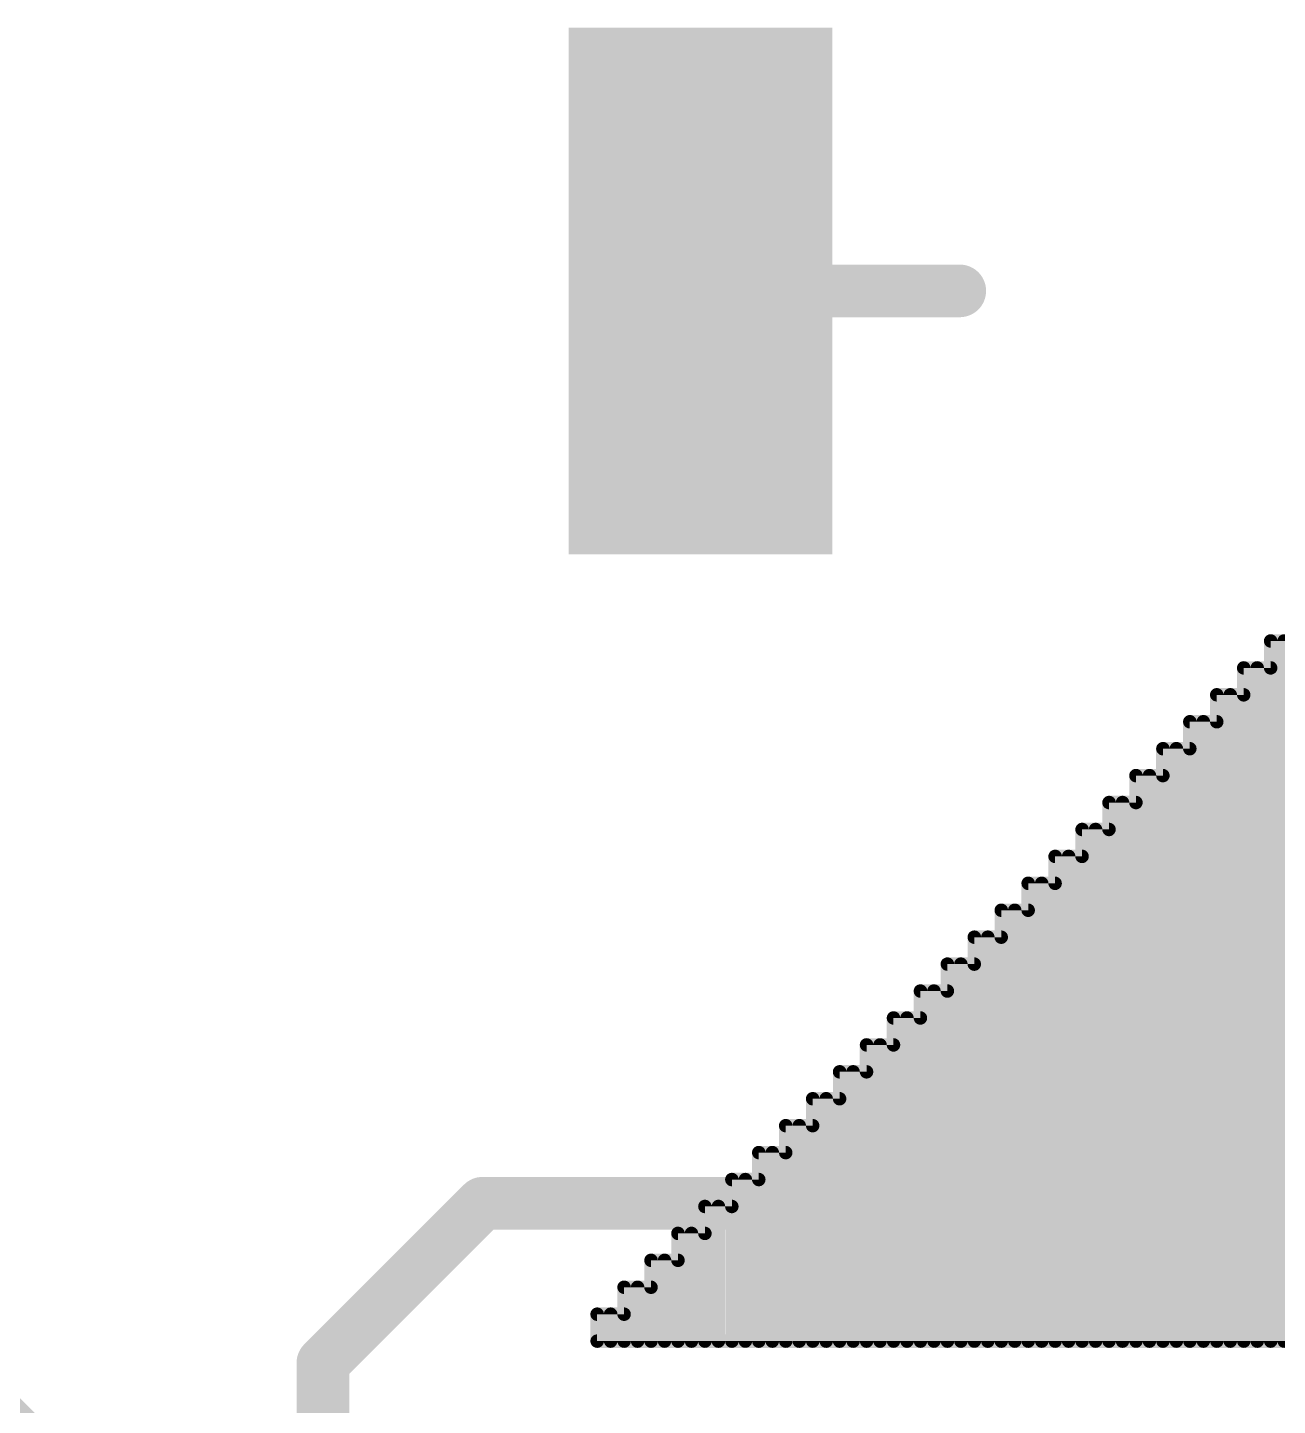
# Model space of a CAD drawing. Extents: x -0.2 to 50.2, y -0.2 to 50.2.
# Drawn here: x 18.81 to 24.83, y 31.12 to 37.77 of the extents above; entities that cross this region are included whole.
import ezdxf

# ---------------------------------------------------------------- set-up
doc = ezdxf.new("R2010")
doc.units = 0
doc.layers.add('1', color=22, linetype='CONTINUOUS')

# ---------------------------------------------------------------- blocks, each defined once
blk = doc.blocks.new('RECT')
blk.add_solid([(-0.5, -0.5), (0.5, -0.5), (-0.5, 0.5), (0.5, 0.5)])

msp = doc.modelspace()

# ---------------------------------------------------------------- linework, layer by layer
at = {"layer": '1'}
for points, const_width in [([(22.05, 36.5), (23.3, 36.5)], 0.254), ([(24.9286, 34.8117), (24.7987, 34.8117)], 0.0649), ([(24.7987, 34.8117), (24.7987, 34.6818)], 0.0649), ([(24.799, 31.4351), (24.799, 34.8117)], 0.0649), ([(24.8639, 31.4351), (24.8639, 34.8117)], 0.0649), ([(24.7987, 34.6818), (24.6688, 34.6818)], 0.0649), ([(24.6688, 34.6818), (24.6688, 34.5519)], 0.0649), ([(24.6691, 31.4351), (24.6691, 34.6818)], 0.0649), ([(24.734, 31.4351), (24.734, 34.6818)], 0.0649), ([(24.6688, 34.5519), (24.539, 34.5519)], 0.0649), ([(24.539, 34.5519), (24.539, 34.4221)], 0.0649), ([(24.5392, 31.4351), (24.5392, 34.5519)], 0.0649), ([(24.6042, 31.4351), (24.6042, 34.5519)], 0.0649), ([(24.539, 34.4221), (24.4091, 34.4221)], 0.0649), ([(24.4091, 34.4221), (24.4091, 34.2922)], 0.0649), ([(24.4093, 31.4351), (24.4093, 34.4221)], 0.0649), ([(24.4743, 31.4351), (24.4743, 34.4221)], 0.0649), ([(24.4091, 34.2922), (24.2792, 34.2922)], 0.0649), ([(24.2792, 34.2922), (24.2792, 34.1623)], 0.0649), ([(24.2795, 31.4351), (24.2795, 34.2922)], 0.0649), ([(24.3444, 31.4351), (24.3444, 34.2922)], 0.0649), ([(24.2792, 34.1623), (24.1494, 34.1623)], 0.0649), ([(24.1494, 34.1623), (24.1494, 34.0325)], 0.0649), ([(24.1496, 31.4351), (24.1496, 34.1623)], 0.0649), ([(24.2145, 31.4351), (24.2145, 34.1623)], 0.0649), ([(24.1494, 34.0325), (24.0195, 34.0325)], 0.0649), ([(24.0195, 34.0325), (24.0195, 33.9026)], 0.0649), ([(24.0197, 31.4351), (24.0197, 34.0325)], 0.0649), ([(24.0847, 31.4351), (24.0847, 34.0325)], 0.0649), ([(24.0195, 33.9026), (23.8896, 33.9026)], 0.0649), ([(23.8896, 33.9026), (23.8896, 33.7727)], 0.0649), ([(23.8899, 31.4351), (23.8899, 33.9026)], 0.0649), ([(23.9548, 31.4351), (23.9548, 33.9026)], 0.0649), ([(23.8896, 33.7727), (23.7597, 33.7727)], 0.0649), ([(23.7597, 33.7727), (23.7597, 33.6429)], 0.0649), ([(23.76, 31.4351), (23.76, 33.7727)], 0.0649), ([(23.8249, 31.4351), (23.8249, 33.7727)], 0.0649), ([(23.7597, 33.6429), (23.6299, 33.6429)], 0.0649), ([(23.6299, 33.6429), (23.6299, 33.513)], 0.0649), ([(23.6301, 31.4351), (23.6301, 33.6429)], 0.0649), ([(23.6951, 31.4351), (23.6951, 33.6429)], 0.0649), ([(23.6299, 33.513), (23.5, 33.513)], 0.0649), ([(23.5, 33.513), (23.5, 33.3831)], 0.0649), ([(23.5003, 31.4351), (23.5003, 33.513)], 0.0649), ([(23.5652, 31.4351), (23.5652, 33.513)], 0.0649), ([(23.5, 33.3831), (23.3701, 33.3831)], 0.0649), ([(23.3701, 33.3831), (23.3701, 33.2532)], 0.0649), ([(23.3704, 31.4351), (23.3704, 33.3831)], 0.0649), ([(23.4353, 31.4351), (23.4353, 33.3831)], 0.0649), ([(23.3701, 33.2532), (23.2403, 33.2532)], 0.0649), ([(23.2403, 33.2532), (23.2403, 33.1234)], 0.0649), ([(23.2405, 31.4351), (23.2405, 33.2532)], 0.0649), ([(23.3055, 31.4351), (23.3055, 33.2532)], 0.0649), ([(23.2403, 33.1234), (23.1104, 33.1234)], 0.0649), ([(23.1104, 33.1234), (23.1104, 32.9935)], 0.0649), ([(23.1107, 31.4351), (23.1107, 33.1234)], 0.0649), ([(23.1756, 31.4351), (23.1756, 33.1234)], 0.0649), ([(23.1104, 32.9935), (22.9805, 32.9935)], 0.0649), ([(22.9805, 32.9935), (22.9805, 32.8636)], 0.0649), ([(22.9808, 31.4351), (22.9808, 32.9935)], 0.0649), ([(23.0457, 31.4351), (23.0457, 32.9935)], 0.0649), ([(22.9805, 32.8636), (22.8507, 32.8636)], 0.0649), ([(22.8507, 32.8636), (22.8507, 32.7338)], 0.0649), ([(22.8509, 31.4351), (22.8509, 32.8636)], 0.0649), ([(22.9159, 31.4351), (22.9159, 32.8636)], 0.0649), ([(22.8507, 32.7338), (22.7208, 32.7338)], 0.0649), ([(22.7208, 32.7338), (22.7208, 32.6039)], 0.0649), ([(22.7211, 31.4351), (22.7211, 32.7338)], 0.0649), ([(22.786, 31.4351), (22.786, 32.7338)], 0.0649), ([(22.7208, 32.6039), (22.5909, 32.6039)], 0.0649), ([(22.5909, 32.6039), (22.5909, 32.474)], 0.0649), ([(22.5912, 31.4351), (22.5912, 32.6039)], 0.0649), ([(22.6561, 31.4351), (22.6561, 32.6039)], 0.0649), ([(22.5909, 32.474), (22.461, 32.474)], 0.0649), ([(22.461, 32.474), (22.461, 32.3442)], 0.0649), ([(22.4613, 31.4351), (22.4613, 32.474)], 0.0649), ([(22.5263, 31.4351), (22.5263, 32.474)], 0.0649), ([(22.461, 32.3442), (22.3312, 32.3442)], 0.0649), ([(22.3312, 32.3442), (22.3312, 32.2143)], 0.0649), ([(22.3314, 31.4351), (22.3314, 32.3442)], 0.0649), ([(22.3964, 31.4351), (22.3964, 32.3442)], 0.0649), ([(22.3312, 32.2143), (22.2013, 32.2143)], 0.0649), ([(22.2013, 32.2143), (22.2013, 32.0844)], 0.0649), ([(22.2016, 31.4351), (22.2016, 32.2143)], 0.0649), ([(22.2665, 31.4351), (22.2665, 32.2143)], 0.0649), ([(20.23, 31.33), (21, 32.1)], 0.254), ([(21, 32.1), (48.2247, 32.1)], 0.254), ([(22.2013, 32.0844), (22.0714, 32.0844)], 0.0649), ([(22.0714, 32.0844), (22.0714, 31.9545)], 0.0649), ([(22.0717, 31.4351), (22.0717, 32.0844)], 0.0649), ([(22.1366, 31.4351), (22.1366, 32.0844)], 0.0649), ([(20.23, 29.52), (17.9, 31.85)], 0.254), ([(22.0714, 31.9545), (21.9416, 31.9545)], 0.0649), ([(21.9416, 31.9545), (21.9416, 31.8247)], 0.0649), ([(21.9418, 31.4351), (21.9418, 31.9545)], 0.0649), ([(22.0068, 31.4351), (22.0068, 31.9545)], 0.0649), ([(21.9416, 31.8247), (21.8117, 31.8247)], 0.0649), ([(21.8117, 31.8247), (21.8117, 31.6948)], 0.0649), ([(21.812, 31.4351), (21.812, 31.8247)], 0.0649), ([(21.8769, 31.4351), (21.8769, 31.8247)], 0.0649), ([(21.8117, 31.6948), (21.6818, 31.6948)], 0.0649), ([(21.6818, 31.6948), (21.6818, 31.5649)], 0.0649), ([(21.6821, 31.4351), (21.6821, 31.6948)], 0.0649), ([(21.747, 31.4351), (21.747, 31.6948)], 0.0649), ([(21.6818, 31.5649), (21.552, 31.5649)], 0.0649), ([(21.552, 31.5649), (21.552, 31.4351)], 0.0649), ([(21.5522, 31.4351), (21.5522, 31.5649)], 0.0649), ([(21.6172, 31.4351), (21.6172, 31.5649)], 0.0649), ([(20.23, 29.5), (20.23, 31.33)], 0.254), ([(21.552, 31.4351), (27.526, 31.4351)], 0.0649)]:
    msp.add_lwpolyline(points, dxfattribs=dict(at, const_width=const_width))
for points, const_width in [([(22.05, 36.5635, 1), (22.05, 36.4365)], 0.127), ([(23.3, 36.4365, 1), (23.3, 36.5635)], 0.127), ([(24.7987, 34.8279, 1), (24.7987, 34.7955)], 0.0325), ([(24.8149, 34.8117, 1), (24.7825, 34.8117)], 0.0325), ([(24.8152, 34.8117, 1), (24.7827, 34.8117)], 0.0325), ([(24.8801, 34.8117, 1), (24.8477, 34.8117)], 0.0325), ([(24.6688, 34.6981, 1), (24.6688, 34.6656)], 0.0325), ([(24.6851, 34.6818, 1), (24.6526, 34.6818)], 0.0325), ([(24.6853, 34.6818, 1), (24.6529, 34.6818)], 0.0325), ([(24.7503, 34.6818, 1), (24.7178, 34.6818)], 0.0325), ([(24.7825, 34.6818, 1), (24.8149, 34.6818)], 0.0325), ([(24.7987, 34.6656, 1), (24.7987, 34.6981)], 0.0325), ([(24.539, 34.5682, 1), (24.539, 34.5357)], 0.0325), ([(24.5552, 34.5519, 1), (24.5227, 34.5519)], 0.0325), ([(24.5554, 34.5519, 1), (24.523, 34.5519)], 0.0325), ([(24.6204, 34.5519, 1), (24.5879, 34.5519)], 0.0325), ([(24.6526, 34.5519, 1), (24.6851, 34.5519)], 0.0325), ([(24.6688, 34.5357, 1), (24.6688, 34.5682)], 0.0325), ([(24.4091, 34.4383, 1), (24.4091, 34.4058)], 0.0325), ([(24.4253, 34.4221, 1), (24.3929, 34.4221)], 0.0325), ([(24.4256, 34.4221, 1), (24.3931, 34.4221)], 0.0325), ([(24.4905, 34.4221, 1), (24.458, 34.4221)], 0.0325), ([(24.5227, 34.4221, 1), (24.5552, 34.4221)], 0.0325), ([(24.539, 34.4058, 1), (24.539, 34.4383)], 0.0325), ([(24.2955, 34.2922, 1), (24.263, 34.2922)], 0.0325), ([(24.2792, 34.3084, 1), (24.2792, 34.276)], 0.0325), ([(24.2957, 34.2922, 1), (24.2632, 34.2922)], 0.0325), ([(24.3606, 34.2922, 1), (24.3282, 34.2922)], 0.0325), ([(24.3929, 34.2922, 1), (24.4253, 34.2922)], 0.0325), ([(24.4091, 34.276, 1), (24.4091, 34.3084)], 0.0325), ([(24.1656, 34.1623, 1), (24.1331, 34.1623)], 0.0325), ([(24.1494, 34.1786, 1), (24.1494, 34.1461)], 0.0325), ([(24.1658, 34.1623, 1), (24.1334, 34.1623)], 0.0325), ([(24.2308, 34.1623, 1), (24.1983, 34.1623)], 0.0325), ([(24.263, 34.1623, 1), (24.2955, 34.1623)], 0.0325), ([(24.2792, 34.1461, 1), (24.2792, 34.1786)], 0.0325), ([(24.0195, 34.0487, 1), (24.0195, 34.0162)], 0.0325), ([(24.0357, 34.0325, 1), (24.0033, 34.0325)], 0.0325), ([(24.036, 34.0325, 1), (24.0035, 34.0325)], 0.0325), ([(24.1009, 34.0325, 1), (24.0684, 34.0325)], 0.0325), ([(24.1331, 34.0325, 1), (24.1656, 34.0325)], 0.0325), ([(24.1494, 34.0162, 1), (24.1494, 34.0487)], 0.0325), ([(23.8896, 33.9188, 1), (23.8896, 33.8864)], 0.0325), ([(23.9058, 33.9026, 1), (23.8734, 33.9026)], 0.0325), ([(23.9061, 33.9026, 1), (23.8736, 33.9026)], 0.0325), ([(23.971, 33.9026, 1), (23.9386, 33.9026)], 0.0325), ([(24.0033, 33.9026, 1), (24.0357, 33.9026)], 0.0325), ([(24.0195, 33.8864, 1), (24.0195, 33.9188)], 0.0325), ([(23.7597, 33.789, 1), (23.7597, 33.7565)], 0.0325), ([(23.776, 33.7727, 1), (23.7435, 33.7727)], 0.0325), ([(23.7762, 33.7727, 1), (23.7438, 33.7727)], 0.0325), ([(23.8412, 33.7727, 1), (23.8087, 33.7727)], 0.0325), ([(23.8734, 33.7727, 1), (23.9058, 33.7727)], 0.0325), ([(23.8896, 33.7565, 1), (23.8896, 33.789)], 0.0325), ([(23.6299, 33.6591, 1), (23.6299, 33.6266)], 0.0325), ([(23.6461, 33.6429, 1), (23.6136, 33.6429)], 0.0325), ([(23.6464, 33.6429, 1), (23.6139, 33.6429)], 0.0325), ([(23.7113, 33.6429, 1), (23.6788, 33.6429)], 0.0325), ([(23.7435, 33.6429, 1), (23.776, 33.6429)], 0.0325), ([(23.7597, 33.6266, 1), (23.7597, 33.6591)], 0.0325), ([(23.5, 33.5292, 1), (23.5, 33.4968)], 0.0325), ([(23.5162, 33.513, 1), (23.4838, 33.513)], 0.0325), ([(23.5165, 33.513, 1), (23.484, 33.513)], 0.0325), ([(23.5814, 33.513, 1), (23.549, 33.513)], 0.0325), ([(23.6136, 33.513, 1), (23.6461, 33.513)], 0.0325), ([(23.6299, 33.4968, 1), (23.6299, 33.5292)], 0.0325), ([(23.3864, 33.3831, 1), (23.3539, 33.3831)], 0.0325), ([(23.3701, 33.3993, 1), (23.3701, 33.3669)], 0.0325), ([(23.3866, 33.3831, 1), (23.3542, 33.3831)], 0.0325), ([(23.4516, 33.3831, 1), (23.4191, 33.3831)], 0.0325), ([(23.4838, 33.3831, 1), (23.5162, 33.3831)], 0.0325), ([(23.5, 33.3669, 1), (23.5, 33.3993)], 0.0325), ([(23.2403, 33.2695, 1), (23.2403, 33.237)], 0.0325), ([(23.2565, 33.2532, 1), (23.224, 33.2532)], 0.0325), ([(23.2568, 33.2532, 1), (23.2243, 33.2532)], 0.0325), ([(23.3217, 33.2532, 1), (23.2892, 33.2532)], 0.0325), ([(23.3539, 33.2532, 1), (23.3864, 33.2532)], 0.0325), ([(23.3701, 33.237, 1), (23.3701, 33.2695)], 0.0325), ([(23.1104, 33.1396, 1), (23.1104, 33.1071)], 0.0325), ([(23.1266, 33.1234, 1), (23.0942, 33.1234)], 0.0325), ([(23.1269, 33.1234, 1), (23.0944, 33.1234)], 0.0325), ([(23.1918, 33.1234, 1), (23.1594, 33.1234)], 0.0325), ([(23.224, 33.1234, 1), (23.2565, 33.1234)], 0.0325), ([(23.2403, 33.1071, 1), (23.2403, 33.1396)], 0.0325), ([(22.9805, 33.0097, 1), (22.9805, 32.9773)], 0.0325), ([(22.9968, 32.9935, 1), (22.9643, 32.9935)], 0.0325), ([(22.997, 32.9935, 1), (22.9646, 32.9935)], 0.0325), ([(23.062, 32.9935, 1), (23.0295, 32.9935)], 0.0325), ([(23.0942, 32.9935, 1), (23.1266, 32.9935)], 0.0325), ([(23.1104, 32.9773, 1), (23.1104, 33.0097)], 0.0325), ([(22.8507, 32.8799, 1), (22.8507, 32.8474)], 0.0325), ([(22.8669, 32.8636, 1), (22.8344, 32.8636)], 0.0325), ([(22.8672, 32.8636, 1), (22.8347, 32.8636)], 0.0325), ([(22.9321, 32.8636, 1), (22.8996, 32.8636)], 0.0325), ([(22.9805, 32.8474, 1), (22.9805, 32.8799)], 0.0325), ([(22.9643, 32.8636, 1), (22.9968, 32.8636)], 0.0325), ([(22.7208, 32.75, 1), (22.7208, 32.7175)], 0.0325), ([(22.737, 32.7338, 1), (22.7046, 32.7338)], 0.0325), ([(22.7373, 32.7338, 1), (22.7048, 32.7338)], 0.0325), ([(22.8022, 32.7338, 1), (22.7698, 32.7338)], 0.0325), ([(22.8507, 32.7175, 1), (22.8507, 32.75)], 0.0325), ([(22.8344, 32.7338, 1), (22.8669, 32.7338)], 0.0325), ([(22.6071, 32.6039, 1), (22.5747, 32.6039)], 0.0325), ([(22.5909, 32.6201, 1), (22.5909, 32.5877)], 0.0325), ([(22.6074, 32.6039, 1), (22.575, 32.6039)], 0.0325), ([(22.6724, 32.6039, 1), (22.6399, 32.6039)], 0.0325), ([(22.7208, 32.5877, 1), (22.7208, 32.6201)], 0.0325), ([(22.7046, 32.6039, 1), (22.737, 32.6039)], 0.0325), ([(22.461, 32.4903, 1), (22.461, 32.4578)], 0.0325), ([(22.4773, 32.474, 1), (22.4448, 32.474)], 0.0325), ([(22.4775, 32.474, 1), (22.4451, 32.474)], 0.0325), ([(22.5425, 32.474, 1), (22.51, 32.474)], 0.0325), ([(22.5909, 32.4578, 1), (22.5909, 32.4903)], 0.0325), ([(22.5747, 32.474, 1), (22.6071, 32.474)], 0.0325), ([(22.3474, 32.3442, 1), (22.3149, 32.3442)], 0.0325), ([(22.3312, 32.3604, 1), (22.3312, 32.3279)], 0.0325), ([(22.3477, 32.3442, 1), (22.3152, 32.3442)], 0.0325), ([(22.4126, 32.3442, 1), (22.3801, 32.3442)], 0.0325), ([(22.461, 32.3279, 1), (22.461, 32.3604)], 0.0325), ([(22.4448, 32.3442, 1), (22.4773, 32.3442)], 0.0325), ([(22.2175, 32.2143, 1), (22.1851, 32.2143)], 0.0325), ([(22.2013, 32.2305, 1), (22.2013, 32.1981)], 0.0325), ([(22.2178, 32.2143, 1), (22.1853, 32.2143)], 0.0325), ([(22.2827, 32.2143, 1), (22.2503, 32.2143)], 0.0325), ([(22.3149, 32.2143, 1), (22.3474, 32.2143)], 0.0325), ([(22.3312, 32.1981, 1), (22.3312, 32.2305)], 0.0325), ([(21, 32.1635, 1), (21, 32.0365)], 0.127), ([(21.0449, 32.0551, 1), (20.9551, 32.1449)], 0.127), ([(22.0877, 32.0844, 1), (22.0552, 32.0844)], 0.0325), ([(22.0714, 32.1006, 1), (22.0714, 32.0682)], 0.0325), ([(22.0879, 32.0844, 1), (22.0555, 32.0844)], 0.0325), ([(22.1529, 32.0844, 1), (22.1204, 32.0844)], 0.0325), ([(22.1851, 32.0844, 1), (22.2175, 32.0844)], 0.0325), ([(22.2013, 32.0682, 1), (22.2013, 32.1006)], 0.0325), ([(21.9416, 31.9708, 1), (21.9416, 31.9383)], 0.0325), ([(21.9578, 31.9545, 1), (21.9253, 31.9545)], 0.0325), ([(21.9581, 31.9545, 1), (21.9256, 31.9545)], 0.0325), ([(22.023, 31.9545, 1), (21.9905, 31.9545)], 0.0325), ([(22.0552, 31.9545, 1), (22.0877, 31.9545)], 0.0325), ([(22.0714, 31.9383, 1), (22.0714, 31.9708)], 0.0325), ([(21.8117, 31.8409, 1), (21.8117, 31.8084)], 0.0325), ([(21.8279, 31.8247, 1), (21.7955, 31.8247)], 0.0325), ([(21.8282, 31.8247, 1), (21.7957, 31.8247)], 0.0325), ([(21.8931, 31.8247, 1), (21.8607, 31.8247)], 0.0325), ([(21.9253, 31.8247, 1), (21.9578, 31.8247)], 0.0325), ([(21.9416, 31.8084, 1), (21.9416, 31.8409)], 0.0325), ([(21.6818, 31.711, 1), (21.6818, 31.6786)], 0.0325), ([(21.6981, 31.6948, 1), (21.6656, 31.6948)], 0.0325), ([(21.6983, 31.6948, 1), (21.6659, 31.6948)], 0.0325), ([(21.7633, 31.6948, 1), (21.7308, 31.6948)], 0.0325), ([(21.7955, 31.6948, 1), (21.8279, 31.6948)], 0.0325), ([(21.8117, 31.6786, 1), (21.8117, 31.711)], 0.0325), ([(21.5682, 31.5649, 1), (21.5357, 31.5649)], 0.0325), ([(21.552, 31.5812, 1), (21.552, 31.5487)], 0.0325), ([(21.5685, 31.5649, 1), (21.536, 31.5649)], 0.0325), ([(21.6334, 31.5649, 1), (21.6009, 31.5649)], 0.0325), ([(21.6656, 31.5649, 1), (21.6981, 31.5649)], 0.0325), ([(21.6818, 31.5487, 1), (21.6818, 31.5812)], 0.0325), ([(20.2935, 31.33, 1), (20.1665, 31.33)], 0.127), ([(20.1851, 31.3749, 1), (20.2749, 31.2851)], 0.127), ([(21.5357, 31.4351, 1), (21.5682, 31.4351)], 0.0325), ([(21.552, 31.4513, 1), (21.552, 31.4188)], 0.0325), ([(21.536, 31.4351, 1), (21.5685, 31.4351)], 0.0325), ([(21.6009, 31.4351, 1), (21.6334, 31.4351)], 0.0325), ([(21.6659, 31.4351, 1), (21.6983, 31.4351)], 0.0325), ([(21.7308, 31.4351, 1), (21.7633, 31.4351)], 0.0325), ([(21.7957, 31.4351, 1), (21.8282, 31.4351)], 0.0325), ([(21.8607, 31.4351, 1), (21.8931, 31.4351)], 0.0325), ([(21.9256, 31.4351, 1), (21.9581, 31.4351)], 0.0325), ([(21.9905, 31.4351, 1), (22.023, 31.4351)], 0.0325), ([(22.0555, 31.4351, 1), (22.0879, 31.4351)], 0.0325), ([(22.1204, 31.4351, 1), (22.1529, 31.4351)], 0.0325), ([(22.1853, 31.4351, 1), (22.2178, 31.4351)], 0.0325), ([(22.2503, 31.4351, 1), (22.2827, 31.4351)], 0.0325), ([(22.3152, 31.4351, 1), (22.3477, 31.4351)], 0.0325), ([(22.3801, 31.4351, 1), (22.4126, 31.4351)], 0.0325), ([(22.4451, 31.4351, 1), (22.4775, 31.4351)], 0.0325), ([(22.51, 31.4351, 1), (22.5425, 31.4351)], 0.0325), ([(22.575, 31.4351, 1), (22.6074, 31.4351)], 0.0325), ([(22.6399, 31.4351, 1), (22.6724, 31.4351)], 0.0325), ([(22.7048, 31.4351, 1), (22.7373, 31.4351)], 0.0325), ([(22.7698, 31.4351, 1), (22.8022, 31.4351)], 0.0325), ([(22.8347, 31.4351, 1), (22.8672, 31.4351)], 0.0325), ([(22.8996, 31.4351, 1), (22.9321, 31.4351)], 0.0325), ([(22.9646, 31.4351, 1), (22.997, 31.4351)], 0.0325), ([(23.0295, 31.4351, 1), (23.062, 31.4351)], 0.0325), ([(23.0944, 31.4351, 1), (23.1269, 31.4351)], 0.0325), ([(23.1594, 31.4351, 1), (23.1918, 31.4351)], 0.0325), ([(23.2243, 31.4351, 1), (23.2568, 31.4351)], 0.0325), ([(23.2892, 31.4351, 1), (23.3217, 31.4351)], 0.0325), ([(23.3542, 31.4351, 1), (23.3866, 31.4351)], 0.0325), ([(23.4191, 31.4351, 1), (23.4516, 31.4351)], 0.0325), ([(23.484, 31.4351, 1), (23.5165, 31.4351)], 0.0325), ([(23.549, 31.4351, 1), (23.5814, 31.4351)], 0.0325), ([(23.6139, 31.4351, 1), (23.6464, 31.4351)], 0.0325), ([(23.6788, 31.4351, 1), (23.7113, 31.4351)], 0.0325), ([(23.7438, 31.4351, 1), (23.7762, 31.4351)], 0.0325), ([(23.8087, 31.4351, 1), (23.8412, 31.4351)], 0.0325), ([(23.8736, 31.4351, 1), (23.9061, 31.4351)], 0.0325), ([(23.9386, 31.4351, 1), (23.971, 31.4351)], 0.0325), ([(24.0035, 31.4351, 1), (24.036, 31.4351)], 0.0325), ([(24.0684, 31.4351, 1), (24.1009, 31.4351)], 0.0325), ([(24.1334, 31.4351, 1), (24.1658, 31.4351)], 0.0325), ([(24.1983, 31.4351, 1), (24.2308, 31.4351)], 0.0325), ([(24.2632, 31.4351, 1), (24.2957, 31.4351)], 0.0325), ([(24.3282, 31.4351, 1), (24.3606, 31.4351)], 0.0325), ([(24.3931, 31.4351, 1), (24.4256, 31.4351)], 0.0325), ([(24.458, 31.4351, 1), (24.4905, 31.4351)], 0.0325), ([(24.523, 31.4351, 1), (24.5554, 31.4351)], 0.0325), ([(24.5879, 31.4351, 1), (24.6204, 31.4351)], 0.0325), ([(24.6529, 31.4351, 1), (24.6853, 31.4351)], 0.0325), ([(24.7178, 31.4351, 1), (24.7503, 31.4351)], 0.0325), ([(24.7827, 31.4351, 1), (24.8152, 31.4351)], 0.0325), ([(24.8477, 31.4351, 1), (24.8801, 31.4351)], 0.0325)]:
    msp.add_lwpolyline(points, format="xyb", dxfattribs=dict(at, const_width=const_width))

# ---------------------------------------------------------------- block references
at = {"layer": '1', "xscale": 1.27, "yscale": 2.54, "rotation": 180}
msp.add_blockref('RECT', (22.05, 36.5), dxfattribs=at)

doc.saveas('drawing.dxf')
